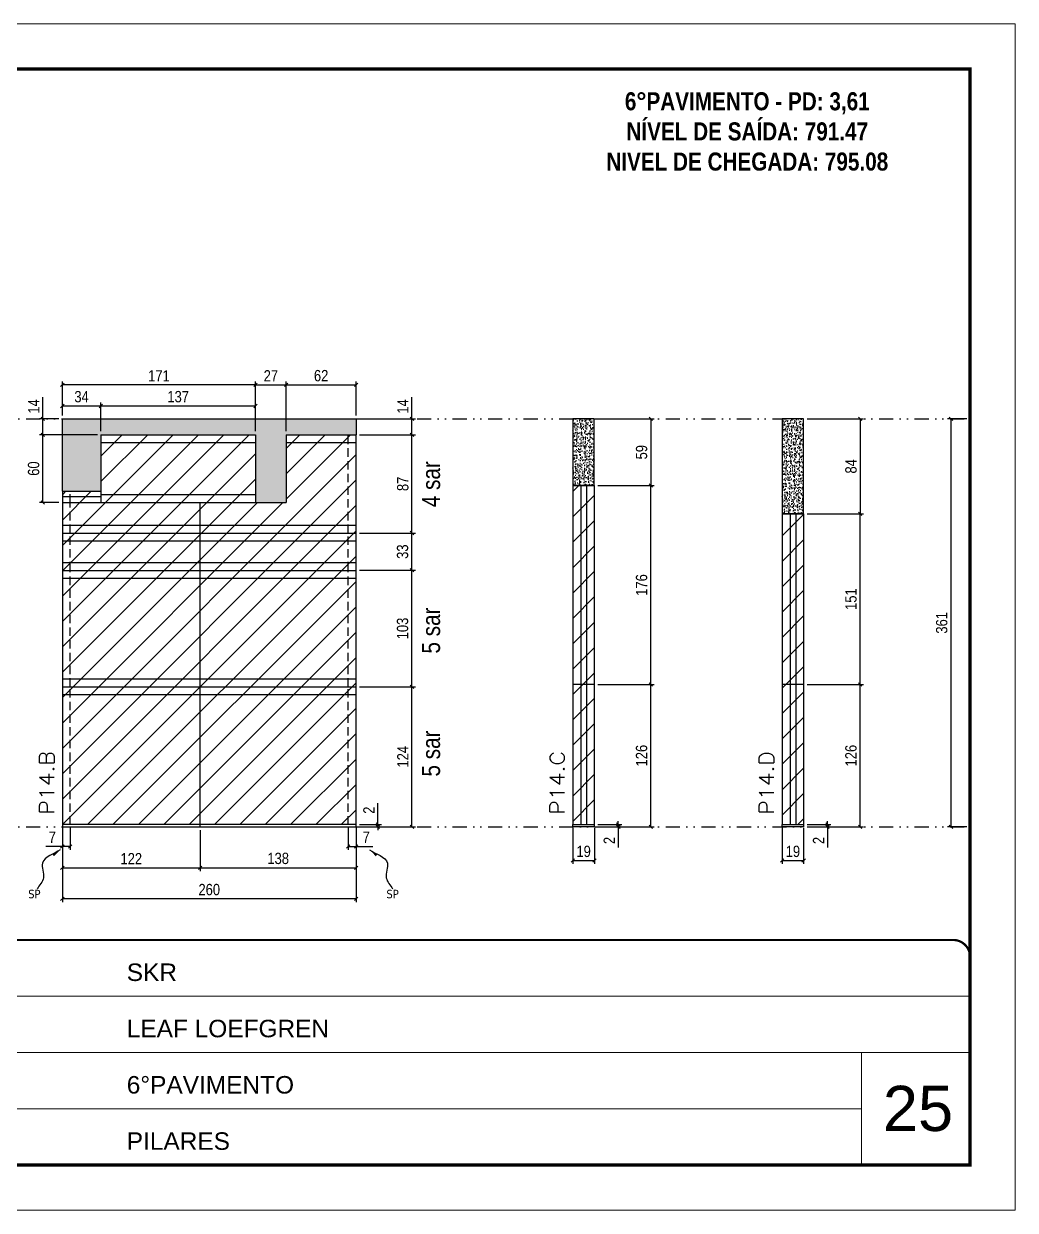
# Model space of a CAD drawing. Extents: x 14400 to 27878, y -21631 to 6985.
# Drawn here: x 15021 to 15898, y -957 to 93 of the extents above; entities that cross this region are included whole.
import ezdxf

# ---------------------------------------------------------------- set-up
doc = ezdxf.new("R2010")
doc.units = 0
for name, pattern in [('CONTINUO', [0]), ('DASHED', [0.75, 0.5, -0.25]), ('DIVIDE2', [0.625, 0.25, -0.125, 0, -0.125, 0, -0.125]), ('HIDDEN', [0.375, 0.25, -0.125])]:
    doc.linetypes.add(name, pattern=pattern)
for name, color, linetype, lineweight in [('CARIMBO', 255, 'Continuous', 9), ('Folhas', 255, 'Continuous', 9), ('Hachura', 251, 'Continuous', 9), ('SARRAFO DE PRESSAO', 251, 'DASHED', 9), ('Texto Seção', 7, 'Continuous', 15)]:
    doc.layers.add(name, color=color, linetype=linetype, lineweight=lineweight)
for name, color, linetype in [('COTA', 241, 'Continuous'), ('NOMENCLATURA', 7, 'Continuous'), ('Nível', 160, 'Continuous'), ('Painéis', 200, 'Continuous'), ('SARR_2.2x7', 40, 'Continuous'), ('SARR_EDITAR', 141, 'Continuous'), ('Sarrafo de Pressão', 42, 'HIDDEN'), ('texto', 7, 'Continuous')]:
    doc.layers.add(name, color=color, linetype=linetype)
doc.styles.add('ARIAL', font='arial.ttf')
doc.styles.add('ARIAL_NARROW', font='ARIALN.TTF', dxfattribs={"height": 0.2})
doc.styles.add('COTA TECNICA', font='techl___.ttf', dxfattribs={"height": 10})
doc.styles.add('COTA TECNICA-50', font='techl___.ttf', dxfattribs={"height": 10})
doc.styles.add('REGUA-120', font='ROMANS.shx', dxfattribs={"height": 15})
doc.styles.add('ROMANC', font='techb___.ttf', dxfattribs={"height": 2.5})
doc.styles.get("Standard").update_dxf_attribs({"font": 'arial.ttf'})
doc.dimstyles.new('COTA PAINEL-50', dxfattribs={"dimtxt": 10, "dimasz": 3, "dimexe": 3, "dimexo": 3, "dimgap": 3, "dimtad": 1, "dimdec": 1, "dimzin": 12, "dimdsep": 46, "dimtxsty": 'COTA TECNICA-50', "dimblk1": 'OBLIQUE', "dimblk2": 'OBLIQUE', "dimsah": 1, "dimcen": 0.9, "dimclrd": 4, "dimclre": 4, "dimclrt": 240, "dimadec": 1, "dimazin": 3, "dimtfac": 1, "dimtdec": 1, "dimtmove": 0, "dimatfit": 3, "dimfxl": 1, "dimtolj": 1, "dimtzin": 12, "dimarcsym": 0})
doc.dimstyles.new('PAINEL', dxfattribs={"dimtxt": 10, "dimasz": 3, "dimexe": 3, "dimexo": 3, "dimgap": 3, "dimtad": 1, "dimdec": 1, "dimzin": 12, "dimdsep": 46, "dimtxsty": 'COTA TECNICA', "dimblk1": 'OBLIQUE', "dimblk2": 'OBLIQUE', "dimsah": 1, "dimcen": 0.9, "dimclrd": 4, "dimclre": 4, "dimclrt": 240, "dimadec": 1, "dimazin": 3, "dimtfac": 1, "dimtdec": 1, "dimtmove": 0, "dimatfit": 3, "dimfxl": 1, "dimtolj": 1, "dimtzin": 12, "dimarcsym": 0})
doc.dimstyles.get("Standard").update_dxf_attribs({"dimtxt": 0.18, "dimasz": 0.18, "dimexe": 0.18, "dimexo": 0.0625, "dimgap": 0.09, "dimtad": 0, "dimtih": 1, "dimtoh": 1, "dimdec": 4, "dimzin": 0, "dimdsep": 46, "dimtxsty": 'Standard', "dimcen": 0.09, "dimadec": 0, "dimazin": 0, "dimtfac": 1, "dimtdec": 4, "dimtofl": 0, "dimtmove": 0, "dimatfit": 3, "dimfxl": 1, "dimtolj": 1, "dimtzin": 0, "dimarcsym": 0})

# ---------------------------------------------------------------- blocks, each defined once
blk = doc.blocks.new('9999999999')
at = {"color": 30, "linetype": 'CONTINUO'}
for p, q in [((98564.6, 34379.6), (99584, 34379.6)), ((98564.6, 34329.8), (99488, 34329.8)), ((99584, 34329.8), (99488, 34329.8)), ((99488, 34329.8), (99488, 34230.2)), ((98564.6, 34280), (99488, 34280))]:
    blk.add_line(p, q, dxfattribs=at)
at = {"color": 30, "linetype": 'CONTINUO', "const_width": 2}
blk.add_lwpolyline([(99584, 34230.2), (99584, 34414.4, 0.414214), (99569, 34429.4), (98229, 34429.4, 0.414214), (98214, 34414.4), (98214, 34245.2, 0.414214), (98229, 34230.2), (99584, 34230.2)], format="xyb", dxfattribs=at)
at = {"layer": 'Folhas'}
blk.add_lwpolyline([(98139, 34190.2), (99624, 34190.2), (99624, 35240.2), (98139, 35240.2)], close=True, dxfattribs=at)
at = {"layer": 'Folhas', "color": 30, "const_width": 3}
blk.add_lwpolyline([(98214, 34230.2), (99584, 34230.2), (99584, 35200.2), (98214, 35200.2)], close=True, dxfattribs=at)
at = {"color": 7, "linetype": 'Continuous', "ltscale": 5, "style": 'ARIAL'}
for s, height, p in [('SKR', 15.48, (98837.7, 34393.1)), ('LEAF LOEFGREN', 15.483, (98837.7, 34343.3)), ('6°PAVIMENTO', 15.483, (98837.7, 34293.5)), ('PILARES', 15.48, (98837.7, 34243.7))]:
    blk.add_text(s, height=height, dxfattribs=at).set_placement(p)
blk = doc.blocks.new('_Oblique')
at = {"color": 0, "linetype": 'ByBlock', "lineweight": -2}
blk.add_line((-0.5, -0.5), (0.5, 0.5), dxfattribs=at)
blk = doc.blocks.new('*D3074')
at = {"layer": 'COTA', "color": 4, "lineweight": -2, "transparency": 16777216}
for p, q in [((15855.5, -256.4), (15838.6, -256.4)), ((15841.6, -617.4), (15841.6, -256.4)), ((15855.5, -617.4), (15838.6, -617.4))]:
    blk.add_line(p, q, dxfattribs=at)
at = {"layer": 'Defpoints', "color": 0, "transparency": 16777216}
for p in [(15841.6, -256.4), (15858.5, -256.4), (15858.5, -617.4)]:
    blk.add_point(p, dxfattribs=at)
at = {"layer": 'COTA', "color": 4, "lineweight": -2, "transparency": 16777216, "xscale": 3, "yscale": 3, "zscale": 3}
for p, rotation in [((15841.6, -256.4), 90), ((15841.6, -617.4), 270)]:
    blk.add_blockref('_Oblique', p, dxfattribs=dict(at, rotation=rotation))
at = {"layer": 'COTA', "color": 240, "transparency": 16777216, "insert": (15833.4, -436.9), "char_height": 10, "attachment_point": 5, "rotation": 90, "style": 'COTA TECNICA'}
blk.add_mtext('\\A1;361', dxfattribs=at)
blk = doc.blocks.new('*D3083')
at = {"layer": 'COTA', "color": 4, "lineweight": -2, "transparency": 16777216}
for p, q in [((15692.2, -618.4), (15692.2, -650.3)), ((15711.2, -618.4), (15711.2, -650.3)), ((15692.2, -647.3), (15711.2, -647.3))]:
    blk.add_line(p, q, dxfattribs=at)
at = {"layer": 'Defpoints', "color": 0, "transparency": 16777216}
for p in [(15692.2, -615.4), (15711.2, -615.4), (15711.2, -647.3)]:
    blk.add_point(p, dxfattribs=at)
at = {"layer": 'COTA', "color": 4, "lineweight": -2, "transparency": 16777216, "xscale": 3, "yscale": 3, "zscale": 3, "rotation": 180}
blk.add_blockref('_Oblique', (15692.2, -647.3), dxfattribs=at)
at = {"layer": 'COTA', "color": 4, "lineweight": -2, "transparency": 16777216, "xscale": 3, "yscale": 3, "zscale": 3}
blk.add_blockref('_Oblique', (15711.2, -647.3), dxfattribs=at)
at = {"layer": 'COTA', "color": 240, "transparency": 16777216, "insert": (15701.7, -639.2), "char_height": 10, "attachment_point": 5, "style": 'COTA TECNICA'}
blk.add_mtext('\\A1;19', dxfattribs=at)
blk = doc.blocks.new('*D3084')
at = {"layer": 'COTA', "color": 4, "lineweight": -2, "transparency": 16777216}
for p, q in [((15714.2, -615.4), (15735.4, -615.4)), ((15714.2, -617.4), (15735.4, -617.4)), ((15732.4, -615.4), (15732.4, -612.4)), ((15732.4, -615.4), (15732.4, -617.4)), ((15732.4, -617.4), (15732.4, -635.6))]:
    blk.add_line(p, q, dxfattribs=at)
at = {"layer": 'Defpoints', "color": 0, "transparency": 16777216}
for p in [(15711.2, -615.4), (15711.2, -617.4), (15732.4, -615.4)]:
    blk.add_point(p, dxfattribs=at)
at = {"layer": 'COTA', "color": 4, "lineweight": -2, "transparency": 16777216, "xscale": 3, "yscale": 3, "zscale": 3}
for p, rotation in [((15732.4, -615.4), 270), ((15732.4, -617.4), 90)]:
    blk.add_blockref('_Oblique', p, dxfattribs=dict(at, rotation=rotation))
at = {"layer": 'COTA', "color": 240, "transparency": 16777216, "insert": (15724.4, -629.5), "char_height": 10, "attachment_point": 5, "rotation": 90, "style": 'COTA TECNICA-50'}
blk.add_mtext('\\A1;2', dxfattribs=at)
blk = doc.blocks.new('*D3085')
at = {"layer": 'COTA', "color": 4, "lineweight": -2, "transparency": 16777216}
for p, q in [((15714.2, -491.4), (15764.2, -491.4)), ((15761.2, -617.4), (15761.2, -491.4)), ((15714.2, -617.4), (15764.2, -617.4))]:
    blk.add_line(p, q, dxfattribs=at)
at = {"layer": 'Defpoints', "color": 0, "transparency": 16777216}
for p in [(15711.2, -491.4), (15761.2, -491.4), (15711.2, -617.4)]:
    blk.add_point(p, dxfattribs=at)
at = {"layer": 'COTA', "color": 4, "lineweight": -2, "transparency": 16777216, "xscale": 3, "yscale": 3, "zscale": 3}
for p, rotation in [((15761.2, -491.4), 90), ((15761.2, -617.4), 270)]:
    blk.add_blockref('_Oblique', p, dxfattribs=dict(at, rotation=rotation))
at = {"layer": 'COTA', "color": 240, "transparency": 16777216, "insert": (15753.1, -554.4), "char_height": 10, "attachment_point": 5, "rotation": 90, "style": 'COTA TECNICA-50'}
blk.add_mtext('\\A1;126', dxfattribs=at)
blk = doc.blocks.new('*D3086')
at = {"layer": 'COTA', "color": 4, "lineweight": -2, "transparency": 16777216}
for p, q in [((15714.2, -340.4), (15764.2, -340.4)), ((15761.2, -491.4), (15761.2, -340.4)), ((15714.2, -491.4), (15764.2, -491.4))]:
    blk.add_line(p, q, dxfattribs=at)
at = {"layer": 'Defpoints', "color": 0, "transparency": 16777216}
for p in [(15711.2, -340.4), (15761.2, -340.4), (15711.2, -491.4)]:
    blk.add_point(p, dxfattribs=at)
at = {"layer": 'COTA', "color": 4, "lineweight": -2, "transparency": 16777216, "xscale": 3, "yscale": 3, "zscale": 3}
for p, rotation in [((15761.2, -340.4), 90), ((15761.2, -491.4), 270)]:
    blk.add_blockref('_Oblique', p, dxfattribs=dict(at, rotation=rotation))
at = {"layer": 'COTA', "color": 240, "transparency": 16777216, "insert": (15753.1, -415.9), "char_height": 10, "attachment_point": 5, "rotation": 90, "style": 'COTA TECNICA'}
blk.add_mtext('\\A1;151', dxfattribs=at)
blk = doc.blocks.new('*D3087')
at = {"layer": 'COTA', "color": 4, "lineweight": -2, "transparency": 16777216}
for p, q in [((15507, -618.4), (15507, -650.3)), ((15526, -618.4), (15526, -650.3)), ((15507, -647.3), (15526, -647.3))]:
    blk.add_line(p, q, dxfattribs=at)
at = {"layer": 'Defpoints', "color": 0, "transparency": 16777216}
for p in [(15507, -615.4), (15526, -615.4), (15526, -647.3)]:
    blk.add_point(p, dxfattribs=at)
at = {"layer": 'COTA', "color": 4, "lineweight": -2, "transparency": 16777216, "xscale": 3, "yscale": 3, "zscale": 3, "rotation": 180}
blk.add_blockref('_Oblique', (15507, -647.3), dxfattribs=at)
at = {"layer": 'COTA', "color": 4, "lineweight": -2, "transparency": 16777216, "xscale": 3, "yscale": 3, "zscale": 3}
blk.add_blockref('_Oblique', (15526, -647.3), dxfattribs=at)
at = {"layer": 'COTA', "color": 240, "transparency": 16777216, "insert": (15516.5, -639.2), "char_height": 10, "attachment_point": 5, "style": 'COTA TECNICA'}
blk.add_mtext('\\A1;19', dxfattribs=at)
blk = doc.blocks.new('*D3088')
at = {"layer": 'COTA', "color": 4, "lineweight": -2, "transparency": 16777216}
for p, q in [((15529, -615.4), (15550.2, -615.4)), ((15529, -617.4), (15550.2, -617.4)), ((15547.2, -615.4), (15547.2, -612.4)), ((15547.2, -615.4), (15547.2, -617.4)), ((15547.2, -617.4), (15547.2, -635.6))]:
    blk.add_line(p, q, dxfattribs=at)
at = {"layer": 'Defpoints', "color": 0, "transparency": 16777216}
for p in [(15526, -615.4), (15526, -617.4), (15547.2, -615.4)]:
    blk.add_point(p, dxfattribs=at)
at = {"layer": 'COTA', "color": 4, "lineweight": -2, "transparency": 16777216, "xscale": 3, "yscale": 3, "zscale": 3}
for p, rotation in [((15547.2, -615.4), 270), ((15547.2, -617.4), 90)]:
    blk.add_blockref('_Oblique', p, dxfattribs=dict(at, rotation=rotation))
at = {"layer": 'COTA', "color": 240, "transparency": 16777216, "insert": (15539.2, -629.5), "char_height": 10, "attachment_point": 5, "rotation": 90, "style": 'COTA TECNICA-50'}
blk.add_mtext('\\A1;2', dxfattribs=at)
blk = doc.blocks.new('*D3089')
at = {"layer": 'COTA', "color": 4, "lineweight": -2, "transparency": 16777216}
for p, q in [((15529, -491.4), (15578.9, -491.4)), ((15575.9, -617.4), (15575.9, -491.4)), ((15529, -617.4), (15578.9, -617.4))]:
    blk.add_line(p, q, dxfattribs=at)
at = {"layer": 'Defpoints', "color": 0, "transparency": 16777216}
for p in [(15526, -491.4), (15575.9, -491.4), (15526, -617.4)]:
    blk.add_point(p, dxfattribs=at)
at = {"layer": 'COTA', "color": 4, "lineweight": -2, "transparency": 16777216, "xscale": 3, "yscale": 3, "zscale": 3}
for p, rotation in [((15575.9, -491.4), 90), ((15575.9, -617.4), 270)]:
    blk.add_blockref('_Oblique', p, dxfattribs=dict(at, rotation=rotation))
at = {"layer": 'COTA', "color": 240, "transparency": 16777216, "insert": (15567.8, -554.4), "char_height": 10, "attachment_point": 5, "rotation": 90, "style": 'COTA TECNICA-50'}
blk.add_mtext('\\A1;126', dxfattribs=at)
blk = doc.blocks.new('*D3090')
at = {"layer": 'COTA', "color": 4, "lineweight": -2, "transparency": 16777216}
for p, q in [((15529, -315.4), (15578.9, -315.4)), ((15575.9, -491.4), (15575.9, -315.4)), ((15529, -491.4), (15578.9, -491.4))]:
    blk.add_line(p, q, dxfattribs=at)
at = {"layer": 'Defpoints', "color": 0, "transparency": 16777216}
for p in [(15526, -315.4), (15575.9, -315.4), (15526, -491.4)]:
    blk.add_point(p, dxfattribs=at)
at = {"layer": 'COTA', "color": 4, "lineweight": -2, "transparency": 16777216, "xscale": 3, "yscale": 3, "zscale": 3}
for p, rotation in [((15575.9, -315.4), 90), ((15575.9, -491.4), 270)]:
    blk.add_blockref('_Oblique', p, dxfattribs=dict(at, rotation=rotation))
at = {"layer": 'COTA', "color": 240, "transparency": 16777216, "insert": (15567.8, -403.4), "char_height": 10, "attachment_point": 5, "rotation": 90, "style": 'COTA TECNICA'}
blk.add_mtext('\\A1;176', dxfattribs=at)
blk = doc.blocks.new('*D3091')
at = {"layer": 'COTA', "color": 4, "lineweight": -2, "transparency": 16777216}
for p, q in [((15055.2, -618.4), (15055.2, -684.1)), ((15315.2, -618.4), (15315.2, -684.1)), ((15315.2, -681.1), (15055.2, -681.1))]:
    blk.add_line(p, q, dxfattribs=at)
at = {"layer": 'Defpoints', "color": 0, "transparency": 16777216}
for p in [(15055.2, -615.4), (15315.2, -615.4), (15055.2, -681.1)]:
    blk.add_point(p, dxfattribs=at)
at = {"layer": 'COTA', "color": 4, "lineweight": -2, "transparency": 16777216, "xscale": 3, "yscale": 3, "zscale": 3, "rotation": 180}
blk.add_blockref('_Oblique', (15055.2, -681.1), dxfattribs=at)
at = {"layer": 'COTA', "color": 4, "lineweight": -2, "transparency": 16777216, "xscale": 3, "yscale": 3, "zscale": 3}
blk.add_blockref('_Oblique', (15315.2, -681.1), dxfattribs=at)
at = {"layer": 'COTA', "color": 240, "transparency": 16777216, "insert": (15185.2, -673), "char_height": 10, "attachment_point": 5, "style": 'COTA TECNICA'}
blk.add_mtext('\\A1;260', dxfattribs=at)
blk = doc.blocks.new('*D3092')
at = {"layer": 'COTA', "color": 4, "lineweight": -2, "transparency": 16777216}
for p, q in [((15308.2, -618.4), (15308.2, -637.7)), ((15315.2, -620.4), (15315.2, -637.7)), ((15308.2, -634.7), (15315.2, -634.7)), ((15315.2, -634.7), (15329.9, -634.7))]:
    blk.add_line(p, q, dxfattribs=at)
at = {"layer": 'Defpoints', "color": 0, "transparency": 16777216}
for p in [(15308.2, -615.4), (15315.2, -617.4), (15315.2, -634.7)]:
    blk.add_point(p, dxfattribs=at)
at = {"layer": 'COTA', "color": 4, "lineweight": -2, "transparency": 16777216, "xscale": 3, "yscale": 3, "zscale": 3, "rotation": 180}
blk.add_blockref('_Oblique', (15308.2, -634.7), dxfattribs=at)
at = {"layer": 'COTA', "color": 4, "lineweight": -2, "transparency": 16777216, "xscale": 3, "yscale": 3, "zscale": 3}
blk.add_blockref('_Oblique', (15315.2, -634.7), dxfattribs=at)
at = {"layer": 'COTA', "color": 240, "transparency": 16777216, "insert": (15324.1, -626.6), "char_height": 10, "attachment_point": 5, "style": 'COTA TECNICA-50'}
blk.add_mtext('\\A1;7', dxfattribs=at)
blk = doc.blocks.new('*D3093')
at = {"layer": 'COTA', "color": 4, "lineweight": -2, "transparency": 16777216}
for p, q in [((15062.2, -618.4), (15062.2, -637.7)), ((15055.2, -620.4), (15055.2, -637.7)), ((15055.2, -634.7), (15040.5, -634.7)), ((15062.2, -634.7), (15055.2, -634.7))]:
    blk.add_line(p, q, dxfattribs=at)
at = {"layer": 'Defpoints', "color": 0, "transparency": 16777216}
for p in [(15055.2, -617.4), (15062.2, -615.4), (15055.2, -634.7)]:
    blk.add_point(p, dxfattribs=at)
at = {"layer": 'COTA', "color": 4, "lineweight": -2, "transparency": 16777216, "xscale": 3, "yscale": 3, "zscale": 3, "rotation": 180}
blk.add_blockref('_Oblique', (15055.2, -634.7), dxfattribs=at)
at = {"layer": 'COTA', "color": 4, "lineweight": -2, "transparency": 16777216, "xscale": 3, "yscale": 3, "zscale": 3}
blk.add_blockref('_Oblique', (15062.2, -634.7), dxfattribs=at)
at = {"layer": 'COTA', "color": 240, "transparency": 16777216, "insert": (15046.3, -626.6), "char_height": 10, "attachment_point": 5, "style": 'COTA TECNICA-50'}
blk.add_mtext('\\A1;7', dxfattribs=at)
blk = doc.blocks.new('*D3094')
at = {"layer": 'COTA', "color": 4, "lineweight": -2, "transparency": 16777216}
for p, q in [((15334.5, -615.4), (15334.5, -596.6)), ((15318.2, -615.4), (15337.5, -615.4)), ((15318.2, -617.4), (15337.5, -617.4)), ((15334.5, -617.4), (15334.5, -615.4)), ((15334.5, -617.4), (15334.5, -620.4))]:
    blk.add_line(p, q, dxfattribs=at)
at = {"layer": 'Defpoints', "color": 0, "transparency": 16777216}
for p in [(15315.2, -615.4), (15315.2, -617.4), (15334.5, -617.4)]:
    blk.add_point(p, dxfattribs=at)
at = {"layer": 'COTA', "color": 4, "lineweight": -2, "transparency": 16777216, "xscale": 3, "yscale": 3, "zscale": 3}
for p, rotation in [((15334.5, -615.4), 270), ((15334.5, -617.4), 90)]:
    blk.add_blockref('_Oblique', p, dxfattribs=dict(at, rotation=rotation))
at = {"layer": 'COTA', "color": 240, "transparency": 16777216, "insert": (15326.5, -602.7), "char_height": 10, "attachment_point": 5, "rotation": 90, "style": 'COTA TECNICA-50'}
blk.add_mtext('\\A1;2', dxfattribs=at)
blk = doc.blocks.new('*D3095')
at = {"layer": 'COTA', "color": 4, "lineweight": -2, "transparency": 16777216}
for p, q in [((15318.2, -390.4), (15367.6, -390.4)), ((15364.6, -493.4), (15364.6, -390.4)), ((15318.2, -493.4), (15367.6, -493.4))]:
    blk.add_line(p, q, dxfattribs=at)
at = {"layer": 'Defpoints', "color": 0, "transparency": 16777216}
for p in [(15315.2, -390.4), (15364.6, -390.4), (15315.2, -493.4)]:
    blk.add_point(p, dxfattribs=at)
at = {"layer": 'COTA', "color": 4, "lineweight": -2, "transparency": 16777216, "xscale": 3, "yscale": 3, "zscale": 3}
for p, rotation in [((15364.6, -390.4), 90), ((15364.6, -493.4), 270)]:
    blk.add_blockref('_Oblique', p, dxfattribs=dict(at, rotation=rotation))
at = {"layer": 'COTA', "color": 240, "transparency": 16777216, "insert": (15356.3, -441.9), "char_height": 10, "attachment_point": 5, "rotation": 90, "style": 'COTA TECNICA-50'}
blk.add_mtext('\\A1;103', dxfattribs=at)
blk = doc.blocks.new('*D3096')
at = {"layer": 'COTA', "color": 4, "linetype": 'ByBlock', "lineweight": -2, "transparency": 16777216}
for p, q in [((15318.2, -493.4), (15367.6, -493.4)), ((15364.6, -617.4), (15364.6, -493.4)), ((15318.2, -617.4), (15367.6, -617.4))]:
    blk.add_line(p, q, dxfattribs=at)
at = {"layer": 'Defpoints', "color": 0, "linetype": 'ByBlock', "transparency": 16777216}
for p in [(15315.2, -493.4), (15364.6, -493.4), (15315.2, -617.4)]:
    blk.add_point(p, dxfattribs=at)
at = {"layer": 'COTA', "color": 4, "linetype": 'ByBlock', "lineweight": -2, "transparency": 16777216, "xscale": 3, "yscale": 3, "zscale": 3}
for p, rotation in [((15364.6, -493.4), 90), ((15364.6, -617.4), 270)]:
    blk.add_blockref('_Oblique', p, dxfattribs=dict(at, rotation=rotation))
at = {"layer": 'COTA', "color": 240, "linetype": 'ByBlock', "transparency": 16777216, "insert": (15356.5, -555.4), "char_height": 10, "attachment_point": 5, "rotation": 90, "style": 'COTA TECNICA'}
blk.add_mtext('\\A1;124', dxfattribs=at)
blk = doc.blocks.new('*D3097')
at = {"layer": 'COTA', "color": 4, "lineweight": -2, "transparency": 16777216}
for p, q in [((15177.2, -620.4), (15177.2, -656.6)), ((15315.2, -620.4), (15315.2, -656.6)), ((15177.2, -653.6), (15315.2, -653.6))]:
    blk.add_line(p, q, dxfattribs=at)
at = {"layer": 'Defpoints', "color": 0, "transparency": 16777216}
for p in [(15177.2, -617.4), (15315.2, -617.4), (15315.2, -653.6)]:
    blk.add_point(p, dxfattribs=at)
at = {"layer": 'COTA', "color": 4, "lineweight": -2, "transparency": 16777216, "xscale": 3, "yscale": 3, "zscale": 3, "rotation": 180}
blk.add_blockref('_Oblique', (15177.2, -653.6), dxfattribs=at)
at = {"layer": 'COTA', "color": 4, "lineweight": -2, "transparency": 16777216, "xscale": 3, "yscale": 3, "zscale": 3}
blk.add_blockref('_Oblique', (15315.2, -653.6), dxfattribs=at)
at = {"layer": 'COTA', "color": 240, "transparency": 16777216, "insert": (15246.2, -645.4), "char_height": 10, "attachment_point": 5, "style": 'COTA TECNICA'}
blk.add_mtext('\\A1;138', dxfattribs=at)
blk = doc.blocks.new('*D3098')
at = {"layer": 'COTA', "color": 4, "lineweight": -2, "transparency": 16777216}
for p, q in [((15055.2, -620.4), (15055.2, -656.6)), ((15177.2, -620.4), (15177.2, -656.6)), ((15055.2, -653.6), (15177.2, -653.6))]:
    blk.add_line(p, q, dxfattribs=at)
at = {"layer": 'Defpoints', "color": 0, "transparency": 16777216}
for p in [(15055.2, -617.4), (15177.2, -617.4), (15177.2, -653.6)]:
    blk.add_point(p, dxfattribs=at)
at = {"layer": 'COTA', "color": 4, "lineweight": -2, "transparency": 16777216, "xscale": 3, "yscale": 3, "zscale": 3, "rotation": 180}
blk.add_blockref('_Oblique', (15055.2, -653.6), dxfattribs=at)
at = {"layer": 'COTA', "color": 4, "lineweight": -2, "transparency": 16777216, "xscale": 3, "yscale": 3, "zscale": 3}
blk.add_blockref('_Oblique', (15177.2, -653.6), dxfattribs=at)
at = {"layer": 'COTA', "color": 240, "transparency": 16777216, "insert": (15116.2, -645.6), "char_height": 10, "attachment_point": 5, "style": 'COTA TECNICA'}
blk.add_mtext('\\A1;122', dxfattribs=at)
blk = doc.blocks.new('*D3106')
at = {"layer": 'COTA', "color": 4, "lineweight": -2, "transparency": 16777216}
for p, q in [((15318.2, -270.4), (15367.6, -270.4)), ((15364.6, -357.4), (15364.6, -270.4)), ((15318.2, -357.4), (15367.6, -357.4))]:
    blk.add_line(p, q, dxfattribs=at)
at = {"layer": 'Defpoints', "color": 0, "transparency": 16777216}
for p in [(15315.2, -270.4), (15364.6, -270.4), (15315.2, -357.4)]:
    blk.add_point(p, dxfattribs=at)
at = {"layer": 'COTA', "color": 4, "lineweight": -2, "transparency": 16777216, "xscale": 3, "yscale": 3, "zscale": 3}
for p, rotation in [((15364.6, -270.4), 90), ((15364.6, -357.4), 270)]:
    blk.add_blockref('_Oblique', p, dxfattribs=dict(at, rotation=rotation))
at = {"layer": 'COTA', "color": 240, "transparency": 16777216, "insert": (15356.5, -313.9), "char_height": 10, "attachment_point": 5, "rotation": 90, "style": 'COTA TECNICA'}
blk.add_mtext('\\A1;87', dxfattribs=at)
blk = doc.blocks.new('*D3107')
at = {"layer": 'COTA', "color": 4, "lineweight": -2, "transparency": 16777216}
for p, q in [((15364.6, -256.4), (15364.6, -237.3)), ((15318.2, -256.4), (15367.6, -256.4)), ((15364.6, -270.4), (15364.6, -256.4)), ((15318.2, -270.4), (15367.6, -270.4))]:
    blk.add_line(p, q, dxfattribs=at)
at = {"layer": 'Defpoints', "color": 0, "transparency": 16777216}
for p in [(15315.2, -256.4), (15364.6, -256.4), (15315.2, -270.4)]:
    blk.add_point(p, dxfattribs=at)
at = {"layer": 'COTA', "color": 4, "lineweight": -2, "transparency": 16777216, "xscale": 3, "yscale": 3, "zscale": 3}
for p, rotation in [((15364.6, -256.4), 90), ((15364.6, -270.4), 270)]:
    blk.add_blockref('_Oblique', p, dxfattribs=dict(at, rotation=rotation))
at = {"layer": 'COTA', "color": 240, "transparency": 16777216, "insert": (15356.5, -245.4), "char_height": 10, "attachment_point": 5, "rotation": 90, "style": 'COTA TECNICA'}
blk.add_mtext('\\A1;14', dxfattribs=at)
blk = doc.blocks.new('*D3108')
at = {"layer": 'COTA', "color": 4, "lineweight": -2, "transparency": 16777216}
for p, q in [((15086.2, -270.4), (15034.9, -270.4)), ((15037.9, -330.4), (15037.9, -270.4)), ((15052.2, -330.4), (15034.9, -330.4))]:
    blk.add_line(p, q, dxfattribs=at)
at = {"layer": 'Defpoints', "color": 0, "transparency": 16777216}
for p in [(15037.9, -270.4), (15089.2, -270.4), (15055.2, -330.4)]:
    blk.add_point(p, dxfattribs=at)
at = {"layer": 'COTA', "color": 4, "lineweight": -2, "transparency": 16777216, "xscale": 3, "yscale": 3, "zscale": 3}
for p, rotation in [((15037.9, -270.4), 90), ((15037.9, -330.4), 270)]:
    blk.add_blockref('_Oblique', p, dxfattribs=dict(at, rotation=rotation))
at = {"layer": 'COTA', "color": 240, "transparency": 16777216, "insert": (15029.8, -300.4), "char_height": 10, "attachment_point": 5, "rotation": 90, "style": 'COTA TECNICA'}
blk.add_mtext('\\A1;60', dxfattribs=at)
blk = doc.blocks.new('*D3109')
at = {"layer": 'COTA', "color": 4, "lineweight": -2, "transparency": 16777216}
for p, q in [((15037.9, -256.4), (15037.9, -237.3)), ((15052.2, -256.4), (15034.9, -256.4)), ((15037.9, -270.4), (15037.9, -256.4)), ((15086.2, -270.4), (15034.9, -270.4))]:
    blk.add_line(p, q, dxfattribs=at)
at = {"layer": 'Defpoints', "color": 0, "transparency": 16777216}
for p in [(15037.9, -256.4), (15055.2, -256.4), (15089.2, -270.4)]:
    blk.add_point(p, dxfattribs=at)
at = {"layer": 'COTA', "color": 4, "lineweight": -2, "transparency": 16777216, "xscale": 3, "yscale": 3, "zscale": 3}
for p, rotation in [((15037.9, -256.4), 90), ((15037.9, -270.4), 270)]:
    blk.add_blockref('_Oblique', p, dxfattribs=dict(at, rotation=rotation))
at = {"layer": 'COTA', "color": 240, "transparency": 16777216, "insert": (15029.9, -245.4), "char_height": 10, "attachment_point": 5, "rotation": 90, "style": 'COTA TECNICA'}
blk.add_mtext('\\A1;14', dxfattribs=at)
blk = doc.blocks.new('*D3110')
at = {"layer": 'COTA', "color": 4, "lineweight": -2, "transparency": 16777216}
for p, q in [((15318.2, -357.4), (15367.6, -357.4)), ((15364.6, -390.4), (15364.6, -357.4)), ((15318.2, -390.4), (15367.6, -390.4))]:
    blk.add_line(p, q, dxfattribs=at)
at = {"layer": 'Defpoints', "color": 0, "transparency": 16777216}
for p in [(15315.2, -357.4), (15364.6, -357.4), (15315.2, -390.4)]:
    blk.add_point(p, dxfattribs=at)
at = {"layer": 'COTA', "color": 4, "lineweight": -2, "transparency": 16777216, "xscale": 3, "yscale": 3, "zscale": 3}
for p, rotation in [((15364.6, -357.4), 90), ((15364.6, -390.4), 270)]:
    blk.add_blockref('_Oblique', p, dxfattribs=dict(at, rotation=rotation))
at = {"layer": 'COTA', "color": 240, "transparency": 16777216, "insert": (15356.3, -373.9), "char_height": 10, "attachment_point": 5, "rotation": 90, "style": 'COTA TECNICA'}
blk.add_mtext('\\A1;33', dxfattribs=at)
blk = doc.blocks.new('*D3111')
at = {"layer": 'COTA', "color": 4, "lineweight": -2, "transparency": 16777216}
for p, q in [((15055.2, -253.4), (15055.2, -242)), ((15055.2, -245), (15089.2, -245)), ((15089.2, -267.4), (15089.2, -242))]:
    blk.add_line(p, q, dxfattribs=at)
at = {"layer": 'Defpoints', "color": 0, "transparency": 16777216}
for p in [(15089.2, -245), (15055.2, -256.4), (15089.2, -270.4)]:
    blk.add_point(p, dxfattribs=at)
at = {"layer": 'COTA', "color": 4, "lineweight": -2, "transparency": 16777216, "xscale": 3, "yscale": 3, "zscale": 3, "rotation": 180}
blk.add_blockref('_Oblique', (15055.2, -245), dxfattribs=at)
at = {"layer": 'COTA', "color": 4, "lineweight": -2, "transparency": 16777216, "xscale": 3, "yscale": 3, "zscale": 3}
blk.add_blockref('_Oblique', (15089.2, -245), dxfattribs=at)
at = {"layer": 'COTA', "color": 240, "transparency": 16777216, "insert": (15072.2, -236.8), "char_height": 10, "attachment_point": 5, "style": 'COTA TECNICA'}
blk.add_mtext('\\A1;34', dxfattribs=at)
blk = doc.blocks.new('*D3112')
at = {"layer": 'COTA', "color": 4, "lineweight": -2, "transparency": 16777216}
for p, q in [((15089.2, -267.4), (15089.2, -242)), ((15089.2, -245), (15226.2, -245)), ((15226.2, -267.4), (15226.2, -242))]:
    blk.add_line(p, q, dxfattribs=at)
at = {"layer": 'Defpoints', "color": 0, "transparency": 16777216}
for p in [(15226.2, -245), (15089.2, -270.4), (15226.2, -270.4)]:
    blk.add_point(p, dxfattribs=at)
at = {"layer": 'COTA', "color": 4, "lineweight": -2, "transparency": 16777216, "xscale": 3, "yscale": 3, "zscale": 3, "rotation": 180}
blk.add_blockref('_Oblique', (15089.2, -245), dxfattribs=at)
at = {"layer": 'COTA', "color": 4, "lineweight": -2, "transparency": 16777216, "xscale": 3, "yscale": 3, "zscale": 3}
blk.add_blockref('_Oblique', (15226.2, -245), dxfattribs=at)
at = {"layer": 'COTA', "color": 240, "transparency": 16777216, "insert": (15157.7, -236.8), "char_height": 10, "attachment_point": 5, "style": 'COTA TECNICA'}
blk.add_mtext('\\A1;137', dxfattribs=at)
blk = doc.blocks.new('*D3113')
at = {"layer": 'COTA', "color": 4, "lineweight": -2, "transparency": 16777216}
for p, q in [((15226.2, -267.4), (15226.2, -223.3)), ((15226.2, -226.3), (15253.2, -226.3)), ((15253.2, -267.4), (15253.2, -223.3))]:
    blk.add_line(p, q, dxfattribs=at)
at = {"layer": 'Defpoints', "color": 0, "transparency": 16777216}
for p in [(15253.2, -226.3), (15226.2, -270.4), (15253.2, -270.4)]:
    blk.add_point(p, dxfattribs=at)
at = {"layer": 'COTA', "color": 4, "lineweight": -2, "transparency": 16777216, "xscale": 3, "yscale": 3, "zscale": 3, "rotation": 180}
blk.add_blockref('_Oblique', (15226.2, -226.3), dxfattribs=at)
at = {"layer": 'COTA', "color": 4, "lineweight": -2, "transparency": 16777216, "xscale": 3, "yscale": 3, "zscale": 3}
blk.add_blockref('_Oblique', (15253.2, -226.3), dxfattribs=at)
at = {"layer": 'COTA', "color": 240, "transparency": 16777216, "insert": (15239.7, -218.3), "char_height": 10, "attachment_point": 5, "style": 'COTA TECNICA'}
blk.add_mtext('\\A1;27', dxfattribs=at)
blk = doc.blocks.new('*D3114')
at = {"layer": 'COTA', "color": 4, "lineweight": -2, "transparency": 16777216}
for p, q in [((15253.2, -267.4), (15253.2, -223.3)), ((15253.2, -226.3), (15315.2, -226.3)), ((15315.2, -253.4), (15315.2, -223.3))]:
    blk.add_line(p, q, dxfattribs=at)
at = {"layer": 'Defpoints', "color": 0, "transparency": 16777216}
for p in [(15315.2, -226.3), (15315.2, -256.4), (15253.2, -270.4)]:
    blk.add_point(p, dxfattribs=at)
at = {"layer": 'COTA', "color": 4, "lineweight": -2, "transparency": 16777216, "xscale": 3, "yscale": 3, "zscale": 3, "rotation": 180}
blk.add_blockref('_Oblique', (15253.2, -226.3), dxfattribs=at)
at = {"layer": 'COTA', "color": 4, "lineweight": -2, "transparency": 16777216, "xscale": 3, "yscale": 3, "zscale": 3}
blk.add_blockref('_Oblique', (15315.2, -226.3), dxfattribs=at)
at = {"layer": 'COTA', "color": 240, "transparency": 16777216, "insert": (15284.2, -218.2), "char_height": 10, "attachment_point": 5, "style": 'COTA TECNICA'}
blk.add_mtext('\\A1;62', dxfattribs=at)
blk = doc.blocks.new('*D3115')
at = {"layer": 'COTA', "color": 4, "lineweight": -2, "transparency": 16777216}
for p, q in [((15055.2, -253.4), (15055.2, -223.3)), ((15226.2, -226.3), (15055.2, -226.3)), ((15226.2, -267.4), (15226.2, -223.3))]:
    blk.add_line(p, q, dxfattribs=at)
at = {"layer": 'Defpoints', "color": 0, "transparency": 16777216}
for p in [(15055.2, -226.3), (15055.2, -256.4), (15226.2, -270.4)]:
    blk.add_point(p, dxfattribs=at)
at = {"layer": 'COTA', "color": 4, "lineweight": -2, "transparency": 16777216, "xscale": 3, "yscale": 3, "zscale": 3, "rotation": 180}
blk.add_blockref('_Oblique', (15055.2, -226.3), dxfattribs=at)
at = {"layer": 'COTA', "color": 4, "lineweight": -2, "transparency": 16777216, "xscale": 3, "yscale": 3, "zscale": 3}
blk.add_blockref('_Oblique', (15226.2, -226.3), dxfattribs=at)
at = {"layer": 'COTA', "color": 240, "transparency": 16777216, "insert": (15140.7, -218.3), "char_height": 10, "attachment_point": 5, "style": 'COTA TECNICA'}
blk.add_mtext('\\A1;171', dxfattribs=at)
blk = doc.blocks.new('*D3116')
at = {"layer": 'COTA', "color": 4, "lineweight": -2, "transparency": 16777216}
for p, q in [((15529, -256.4), (15578.9, -256.4)), ((15575.9, -256.4), (15575.9, -315.4)), ((15529, -315.4), (15578.9, -315.4))]:
    blk.add_line(p, q, dxfattribs=at)
at = {"layer": 'Defpoints', "color": 0, "transparency": 16777216}
for p in [(15526, -256.4), (15526, -315.4), (15575.9, -315.4)]:
    blk.add_point(p, dxfattribs=at)
at = {"layer": 'COTA', "color": 4, "lineweight": -2, "transparency": 16777216, "xscale": 3, "yscale": 3, "zscale": 3}
for p, rotation in [((15575.9, -256.4), 90), ((15575.9, -315.4), 270)]:
    blk.add_blockref('_Oblique', p, dxfattribs=dict(at, rotation=rotation))
at = {"layer": 'COTA', "color": 240, "transparency": 16777216, "insert": (15567.8, -285.9), "char_height": 10, "attachment_point": 5, "rotation": 90, "style": 'COTA TECNICA'}
blk.add_mtext('\\A1;59', dxfattribs=at)
blk = doc.blocks.new('*D3117')
at = {"layer": 'COTA', "color": 4, "lineweight": -2, "transparency": 16777216}
for p, q in [((15714.2, -256.4), (15764.2, -256.4)), ((15761.2, -256.4), (15761.2, -340.4)), ((15714.2, -340.4), (15764.2, -340.4))]:
    blk.add_line(p, q, dxfattribs=at)
at = {"layer": 'Defpoints', "color": 0, "transparency": 16777216}
for p in [(15711.2, -256.4), (15711.2, -340.4), (15761.2, -340.4)]:
    blk.add_point(p, dxfattribs=at)
at = {"layer": 'COTA', "color": 4, "lineweight": -2, "transparency": 16777216, "xscale": 3, "yscale": 3, "zscale": 3}
for p, rotation in [((15761.2, -256.4), 90), ((15761.2, -340.4), 270)]:
    blk.add_blockref('_Oblique', p, dxfattribs=dict(at, rotation=rotation))
at = {"layer": 'COTA', "color": 240, "transparency": 16777216, "insert": (15753.1, -298.4), "char_height": 10, "attachment_point": 5, "rotation": 90, "style": 'COTA TECNICA'}
blk.add_mtext('\\A1;84', dxfattribs=at)

msp = doc.modelspace()

# ---------------------------------------------------------------- hatches: boundary and pattern name
at = {"layer": 'COTA'}
h = msp.add_hatch(dxfattribs=at)
h.set_pattern_fill('AR-CONC', color=256, scale=0.03)
h.paths.add_polyline_path([(15253.2, -270.44), (15315.2, -270.44), (15315.2, -256.44), (15055.2, -256.44), (15055.2, -320.44), (15089.2, -320.44), (15089.2, -270.44), (15226.2, -270.44), (15226.2, -330.44), (15253.2, -330.44)])
h = msp.add_hatch(dxfattribs=at)
h.set_pattern_fill('AR-CONC', color=256, scale=0.03)
h.paths.add_polyline_path([(15525.96, -256.44), (15506.96, -256.44), (15506.96, -315.44), (15525.96, -315.44)])
h = msp.add_hatch(dxfattribs=at)
h.set_pattern_fill('AR-CONC', color=256, scale=0.03)
h.set_pattern_definition([(50, (185.2316, -25), (5.4655401, -0.4781726), [0.5715, -6.2865]), (355, (185.2316, -25), (-1.0573026, 5.7317054), [0.4572, -5.0292175]), (100.451445, (185.687, -25.04), (4.4082374, 5.2535326), [0.4857003, -5.3427073]), (46.1842, (185.2316, -23.476), (8.1323712, -1.2612698), [0.85725, -9.42975]), (96.63556, (185.909, -23.581), (7.122124, 7.4227837), [0.7285507, -8.0140682]), (351.18415, (185.2316, -23.476), (7.122124, 7.4227837), [0.685799, -7.543792]), (21, (185.9936, -23.857), (4.5484317, -3.067956), [0.5715, -6.2865]), (326, (185.9936, -23.857), (1.8540609, 5.525639), [0.4572, -5.0292]), (71.451445, (186.3726, -24.1127), (6.4024926, 2.457683), [0.4857003, -5.3426981]), (37.5, (185.2316, -25), (0.0926581, 2.53665117), [0, -4.96824, 0, -5.1054, 0, -5.04825]), (7.5, (185.2316, -25), (2.00458988, 3.00541724), [0, -2.91084, 0, -4.85394, 0, -1.92405]), (327.5, (183.5323, -25), (4.06771786, -0.17186232), [0, -1.905, 0, -5.9436, 0, -7.8867]), (317.5, (182.7703, -25), (4.44387544, 0.7627947), [0, -2.4765, 0, -3.94716, 0, -5.6007])])
h.paths.add_polyline_path([(15692.19, -340.44), (15711.19, -340.44), (15711.19, -256.44), (15692.19, -256.44)])
at = {"layer": 'Hachura'}
h = msp.add_hatch(dxfattribs=at)
h.set_pattern_fill('ANSI31', color=256, scale=5)
h.paths.add_polyline_path([(15315.2, -493.44), (15177.2, -493.44), (15177.2, -615.44), (15315.2, -615.44)])
h.paths.add_polyline_path([(15177.2, -493.44), (15055.2, -493.44), (15055.2, -615.44), (15177.2, -615.44)])
h.paths.add_polyline_path([(15177.2, -390.44), (15055.2, -390.44), (15055.2, -493.44), (15177.2, -493.44)])
h.paths.add_polyline_path([(15315.2, -390.44), (15177.2, -390.44), (15177.2, -493.44), (15315.2, -493.44)])
h.paths.add_polyline_path([(15315.2, -357.44), (15177.2, -357.44), (15177.2, -390.44), (15315.2, -390.44)])
h.paths.add_polyline_path([(15177.2, -357.44), (15055.2, -357.44), (15055.2, -390.44), (15177.2, -390.44)])
h.paths.add_polyline_path([(15177.2, -330.44), (15055.2, -330.44), (15055.2, -357.44), (15177.2, -357.44)])
h.paths.add_polyline_path([(15226.2, -270.44), (15089.2, -270.44), (15089.2, -320.44), (15055.2, -320.44), (15055.2, -330.44), (15177.2, -330.44), (15226.2, -330.44)])
h.paths.add_polyline_path([(15315.2, -270.44), (15253.2, -270.44), (15253.2, -330.44), (15177.2, -330.44), (15177.2, -357.44), (15315.2, -357.44)])
h = msp.add_hatch(dxfattribs=at)
h.set_pattern_fill('ANSI31', color=256, scale=5)
h.paths.add_polyline_path([(15525.96, -315.44), (15506.96, -315.44), (15506.96, -491.44), (15525.96, -491.44)])
h.paths.add_polyline_path([(15525.96, -491.44), (15506.96, -491.44), (15506.96, -615.44), (15525.96, -615.44)])
h = msp.add_hatch(dxfattribs=at)
h.set_pattern_fill('ANSI31', color=256, scale=5)
h.paths.add_polyline_path([(15711.19, -491.44), (15692.19, -491.44), (15692.19, -615.44), (15711.19, -615.44)])
h.paths.add_polyline_path([(15711.19, -340.44), (15692.19, -340.44), (15692.19, -491.44), (15711.19, -491.44)])

# ---------------------------------------------------------------- linework, layer by layer
at = {"layer": 'COTA'}
for p, q in [((15055.2, -320.44), (15055.2, -256.44)), ((15055.2, -256.44), (15315.2, -256.44)), ((15315.2, -256.44), (15315.2, -270.44)), ((15089.2, -320.44), (15089.2, -330.44))]:
    msp.add_line(p, q, dxfattribs=at)
for points in [[(15506.96, -315.44), (15525.96, -315.44), (15525.96, -256.44), (15506.96, -256.44)], [(15692.19, -340.44), (15711.19, -340.44), (15711.19, -256.44), (15692.19, -256.44)]]:
    msp.add_lwpolyline(points, close=True, dxfattribs=at)
at = {"layer": 'Nível', "color": 4, "linetype": 'DIVIDE2', "ltscale": 50}
for p, q in [((14488.47, -256.44), (15858.47, -256.44)), ((14488.47, -617.44), (15858.47, -617.44))]:
    msp.add_line(p, q, dxfattribs=at)
at = {"layer": 'Painéis'}
for p, q in [((15089.2, -270.44), (15226.2, -270.44)), ((15089.2, -270.44), (15089.2, -320.44)), ((15226.2, -270.44), (15226.2, -330.44)), ((15253.2, -270.44), (15253.2, -330.44)), ((15253.2, -270.44), (15315.2, -270.44)), ((15315.2, -615.44), (15315.2, -270.44)), ((15055.2, -320.44), (15055.2, -615.44)), ((15055.2, -320.44), (15089.2, -320.44)), ((15506.96, -315.44), (15506.96, -615.44)), ((15525.96, -315.44), (15506.96, -315.44)), ((15525.96, -315.44), (15525.96, -615.44)), ((15055.2, -330.44), (15253.2, -330.44)), ((15177.2, -617.44), (15177.2, -330.44)), ((15692.19, -340.44), (15692.19, -615.44)), ((15711.19, -340.44), (15692.19, -340.44)), ((15711.19, -340.44), (15711.19, -615.44)), ((15055.2, -357.44), (15315.2, -357.44)), ((15055.2, -390.44), (15315.2, -390.44)), ((15055.2, -493.44), (15315.2, -493.44)), ((15525.96, -491.44), (15506.96, -491.44)), ((15711.19, -491.44), (15692.19, -491.44)), ((15506.96, -615.44), (15525.96, -615.44)), ((15506.96, -617.44), (15506.96, -615.44)), ((15525.96, -617.44), (15506.96, -617.44)), ((15525.96, -615.44), (15525.96, -617.44)), ((15692.19, -615.44), (15711.19, -615.44)), ((15692.19, -617.44), (15692.19, -615.44)), ((15711.19, -617.44), (15692.19, -617.44)), ((15711.19, -615.44), (15711.19, -617.44))]:
    msp.add_line(p, q, dxfattribs=at)
msp.add_lwpolyline([(15315.2, -615.44), (15055.2, -615.44), (15055.2, -617.44), (15315.2, -617.44)], close=True, dxfattribs=at)
at = {"layer": 'SARR_2.2x7'}
for p, q in [((15089.2, -277.44), (15226.2, -277.44)), ((15253.2, -277.44), (15315.2, -277.44)), ((15089.2, -323.44), (15226.2, -323.44)), ((15513.96, -315.42), (15513.96, -491.44)), ((15518.96, -315.42), (15518.96, -491.44)), ((15699.19, -340.44), (15699.19, -491.44)), ((15704.19, -340.44), (15704.19, -491.44)), ((15055.2, -350.44), (15315.2, -350.44)), ((15055.2, -364.44), (15315.2, -364.44)), ((15055.2, -383.44), (15315.2, -383.44)), ((15055.2, -397.44), (15315.2, -397.44)), ((15055.2, -486.44), (15315.2, -486.44)), ((15513.96, -491.44), (15513.96, -615.44)), ((15518.96, -491.44), (15518.96, -615.44)), ((15699.19, -491.44), (15699.19, -615.44)), ((15704.19, -491.44), (15704.19, -615.44)), ((15055.2, -500.44), (15315.2, -500.44))]:
    msp.add_line(p, q, dxfattribs=at)
at = {"layer": 'SARR_EDITAR'}
msp.add_line((15089.2, -325.44), (15055.2, -325.44), dxfattribs=at)
at = {"layer": 'Sarrafo de Pressão', "ltscale": 30}
for p, q in [((15308.2, -357.44), (15308.2, -270.44)), ((15062.2, -330.44), (15062.2, -320.44)), ((15062.2, -357.44), (15062.2, -330.44)), ((15062.2, -390.44), (15062.2, -357.44)), ((15308.2, -390.44), (15308.2, -357.44)), ((15062.2, -493.44), (15062.2, -390.44)), ((15308.2, -493.44), (15308.2, -390.44)), ((15062.2, -615.44), (15062.2, -493.44)), ((15308.2, -615.44), (15308.2, -493.44))]:
    msp.add_line(p, q, dxfattribs=at)

# ---------------------------------------------------------------- block references
at = {"layer": 'SARRAFO DE PRESSAO', "color": 6, "linetype": 'ByBlock'}
msp.add_blockref('9999999999', (-83725.51, -35146.93), dxfattribs=at)

# ---------------------------------------------------------------- texts
at = {"layer": 'CARIMBO', "style": 'ARIAL'}
msp.add_text('25', height=40, dxfattribs=at).set_placement((15781.33, -886.58))
at = {"layer": 'NOMENCLATURA', "style": 'ARIAL_NARROW'}
for s, p in [('4 sar', (15389.44, -334.58)), ('5 sar', (15389.44, -464.08)), ('5 sar', (15389.44, -572.92))]:
    msp.add_text(s, height=16, rotation=90, dxfattribs=at).set_placement(p)
at = {"layer": 'NOMENCLATURA', "color": 2, "insert": (15661.31, 59.34), "char_height": 16, "attachment_point": 2, "style": 'ROMANC'}
msp.add_mtext_dynamic_manual_height_columns('\\P6°PAVIMENTO - PD: 3,61\\PNÍVEL DE SAÍDA: 791.47\\PNIVEL DE CHEGADA: 795.08', width=432.3511, gutter_width=1, heights=[0], dxfattribs=at)
at = {"layer": 'texto', "color": 0, "char_height": 7.5, "attachment_point": 5}
for insert in [(15030.42, -676.93), (15347.44, -676.93)]:
    msp.add_mtext('{\\fTahoma|b0|i0|c0|p34;\\C4;SP}', dxfattribs=dict(at, insert=insert))
at = {"layer": 'Texto Seção', "style": 'REGUA-120', "width": 1.1}
for s, p in [('P14.B', (15047.95, -606.68)), ('P14.C', (15499.71, -606.68)), ('P14.D', (15684.94, -606.68))]:
    msp.add_text(s, height=13, rotation=90, dxfattribs=at).set_placement(p)

# ---------------------------------------------------------------- dimensions: what is measured, and where the dimension line sits
at = {"layer": 'COTA'}
for base, p1, p2, dimstyle, picture, middle in [((15055.2, -226.33), (15226.2, -270.44), (15055.2, -256.44), 'PAINEL', '*D3115', (15140.7, -218.25)), ((15089.2, -244.97), (15055.2, -256.44), (15089.2, -270.44), 'PAINEL', '*D3111', (15072.2, -236.75)), ((15177.2, -653.62), (15055.2, -617.44), (15177.2, -617.44), 'PAINEL', '*D3098', (15116.2, -645.56)), ((15315.2, -634.68), (15308.2, -615.44), (15315.2, -617.44), 'COTA PAINEL-50', '*D3092', (15324.06, -626.61))]:
    dim = msp.add_linear_dim(base=base, p1=p1, p2=p2, dimstyle=dimstyle, dxfattribs=at)
    dim.commit()
    dim.dimension.update_dxf_attribs({"geometry": picture, "text_midpoint": middle})
for base, p1, p2, override, picture, middle in [((15253.2, -226.33), (15226.2, -270.44), (15253.2, -270.44), {"dimtmove": 1}, '*D3113', (15239.7, -218.25)), ((15315.2, -226.33), (15253.2, -270.44), (15315.2, -256.44), {"dimtmove": 1}, '*D3114', (15284.2, -218.23)), ((15226.2, -244.97), (15089.2, -270.44), (15226.2, -270.44), {"dimtmove": 1}, '*D3112', (15157.7, -236.75)), ((15315.2, -653.62), (15177.2, -617.44), (15315.2, -617.44), {"dimtmove": 1}, '*D3097', (15246.2, -645.38)), ((15525.96, -647.33), (15506.96, -615.44), (15525.96, -615.44), {"dimarcsym": 2}, '*D3087', (15516.46, -639.25)), ((15711.19, -647.33), (15692.19, -615.44), (15711.19, -615.44), {"dimarcsym": 2}, '*D3083', (15701.69, -639.25))]:
    dim = msp.add_linear_dim(base=base, p1=p1, p2=p2, dimstyle='PAINEL', override=override, dxfattribs=at)
    dim.commit()
    dim.dimension.update_dxf_attribs({"geometry": picture, "text_midpoint": middle})
for base, p1, p2, angle, dimstyle, picture, middle in [((15037.93, -256.44), (15089.2, -270.44), (15055.2, -256.44), 90, 'PAINEL', '*D3109', (15029.86, -245.38)), ((15364.56, -256.44), (15315.2, -270.44), (15315.2, -256.44), 90, 'PAINEL', '*D3107', (15356.49, -245.38)), ((15575.95, -315.44), (15525.96, -256.44), (15525.96, -315.44), 90, 'PAINEL', '*D3116', (15567.81, -285.94)), ((15761.18, -340.44), (15711.19, -256.44), (15711.19, -340.44), 90, 'PAINEL', '*D3117', (15753.08, -298.44)), ((15841.63, -256.44), (15858.47, -617.44), (15858.47, -256.44), 90, 'PAINEL', '*D3074', (15833.41, -436.94)), ((15037.93, -270.44), (15055.2, -330.44), (15089.2, -270.44), 90, 'PAINEL', '*D3108', (15029.83, -300.44)), ((15364.56, -270.44), (15315.2, -357.44), (15315.2, -270.44), 90, 'PAINEL', '*D3106', (15356.47, -313.94)), ((15575.95, -315.44), (15525.96, -491.44), (15525.96, -315.44), 90, 'PAINEL', '*D3090', (15567.84, -403.44)), ((15761.18, -340.44), (15711.19, -491.44), (15711.19, -340.44), 90, 'PAINEL', '*D3086', (15753.07, -415.94)), ((15364.56, -357.44), (15315.2, -390.44), (15315.2, -357.44), 90, 'PAINEL', '*D3110', (15356.35, -373.94)), ((15575.95, -491.44), (15525.96, -617.44), (15525.96, -491.44), 90, 'COTA PAINEL-50', '*D3089', (15567.84, -554.44)), ((15761.18, -491.44), (15711.19, -617.44), (15711.19, -491.44), 90, 'COTA PAINEL-50', '*D3085', (15753.08, -554.44)), ((15055.2, -634.68), (15062.2, -615.44), (15055.2, -617.44), 180, 'COTA PAINEL-50', '*D3093', (15046.33, -626.61))]:
    dim = msp.add_linear_dim(base=base, p1=p1, p2=p2, angle=angle, dimstyle=dimstyle, dxfattribs=at)
    dim.commit()
    dim.dimension.update_dxf_attribs({"geometry": picture, "text_midpoint": middle})
for base, p1, p2, picture, middle in [((15364.56, -390.44), (15315.2, -493.44), (15315.2, -390.44), '*D3095', (15364.56, -441.94)), ((15334.46, -617.44), (15315.2, -615.44), (15315.2, -617.44), '*D3094', (15334.46, -602.69)), ((15547.15, -615.44), (15525.96, -617.44), (15525.96, -615.44), '*D3088', (15547.15, -629.5)), ((15732.38, -615.44), (15711.19, -617.44), (15711.19, -615.44), '*D3084', (15732.38, -629.5))]:
    dim = msp.add_linear_dim(base=base, p1=p1, p2=p2, angle=90, dimstyle='COTA PAINEL-50', dxfattribs=at)
    dim.commit()
    dim.dimension.update_dxf_attribs({"geometry": picture, "text_midpoint": middle, "dimtype": 160})
at = {"layer": 'COTA', "linetype": 'ByBlock'}
dim = msp.add_aligned_dim(p1=(15315.2, -617.44), p2=(15315.2, -493.44), distance=-49.37, dimstyle='PAINEL', dxfattribs=at)
dim.commit()
dim.dimension.update_dxf_attribs({"geometry": '*D3096', "text_midpoint": (15356.49, -555.44)})
at = {"layer": 'COTA'}
dim = msp.add_linear_dim(base=(15055.2, -681.06), p1=(15315.2, -615.44), p2=(15055.2, -615.44), angle=180, dimstyle='PAINEL', override={"dimarcsym": 2}, dxfattribs=at)
dim.commit()
dim.dimension.update_dxf_attribs({"geometry": '*D3091', "text_midpoint": (15185.2, -672.96)})

# ---------------------------------------------------------------- leaders
at = {"layer": 'COTA', "path_type": 1}
for points in [[(15053.37, -637.62), (15037.58, -649.46), (15038.51, -662.46), (15032.96, -672.24)], [(15327.03, -637.62), (15342.81, -649.46), (15341.89, -662.46), (15347.44, -672.24)]]:
    msp.add_leader(points, dimstyle='Standard', override={"dimasz": 8}, dxfattribs=at)

doc.saveas('drawing.dxf')
